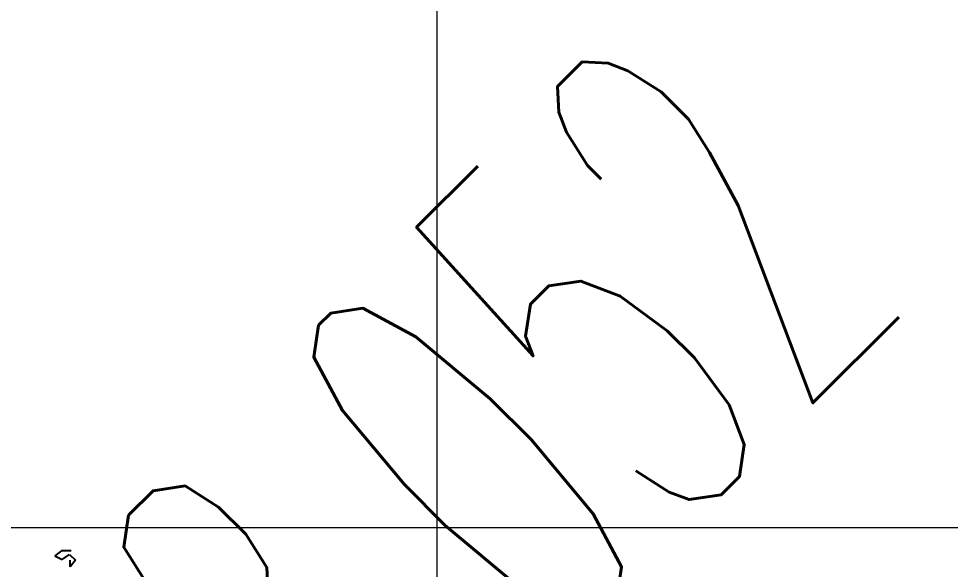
# Model space of a CAD drawing. Header units: millimetres. Extents: x 684983 to 685377, y 990360 to 990509.
# Drawn here: x 685053.186 to 685055.029, y 990431.956 to 990433.046 of the extents above; entities that cross this region are included whole.
import ezdxf

# ---------------------------------------------------------------- set-up
doc = ezdxf.new("R2010")
doc.units = ezdxf.units.MM
doc.layers.add('grid', color=8, linetype='Continuous', lineweight=9)
doc.layers.add('GRID LEVELS', color=7, linetype='Continuous', lineweight=13)
doc.layers.add('TEAK', color=7, linetype='Continuous')
doc.styles.get("Standard").update_dxf_attribs({"font": 'RomanS'})

# ---------------------------------------------------------------- blocks, each defined once
blk = doc.blocks.new('A$C25655A80')
at = {"color": 62}
for p, q in [((0.1769, 2.0955), (0.1682, 2.0888)), ((0.1682, 2.0888), (0.1778, 2.0839)), ((0.1894, 2.0955), (0.1769, 2.0955)), ((0.1778, 2.0839), (0.1874, 2.0907)), ((0.1874, 2.0907), (0.1951, 2.083)), ((0.1884, 2.0743), (0.1884, 2.083)), ((0.1951, 2.083), (0.1884, 2.0743))]:
    blk.add_line(p, q, dxfattribs=at)
blk = doc.blocks.new('TR')
blk.add_blockref('A$C25655A80', (0.0192, 0.0148, 1.3453))

msp = doc.modelspace()

# ---------------------------------------------------------------- linework, layer by layer
at = {"layer": 'grid'}
for p, q in [((685054.0136, 990509.1548), (685054.0136, 990370.8996)), ((685085.1957, 990432.0381), (684982.7636, 990432.0381))]:
    msp.add_line(p, q, dxfattribs=at)

# ---------------------------------------------------------------- block references
at = {"layer": 'TEAK', "xscale": 1.5, "yscale": 1.5, "zscale": 1.5}
msp.add_blockref('TR', (685052.977, 990428.827, 98.004), dxfattribs=at)

# ---------------------------------------------------------------- texts
at = {"layer": 'GRID LEVELS', "width": 0.5}
msp.add_text('98.052', height=0.8, rotation=45, dxfattribs=at).set_placement((685053.63, 990431.1578, 98.0517))

doc.saveas('drawing.dxf')
